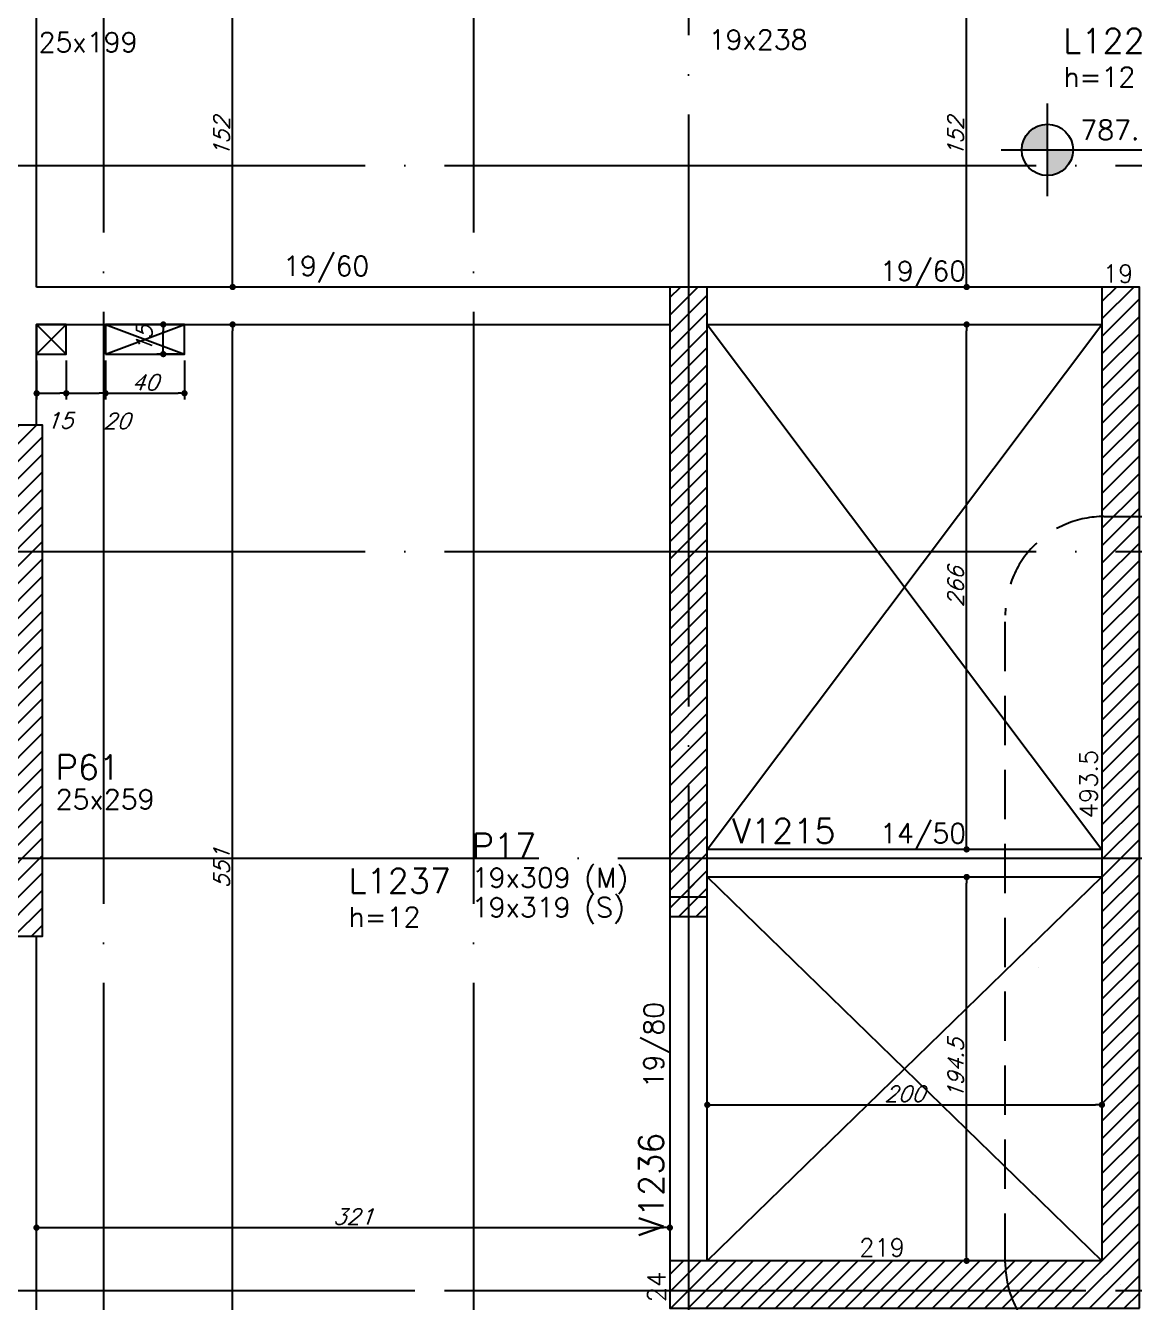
# Model space of a CAD drawing. Extents: x -4228 to 5417, y -2048 to 2452.
# Drawn here: x -546 to 17, y -21 to 626 of the extents above; entities that cross this region are included whole.
import ezdxf
from ezdxf.enums import TextEntityAlignment as Align

# ---------------------------------------------------------------- set-up
doc = ezdxf.new("R2010")
doc.units = 0
doc.header["$LTSCALE"] = 50
doc.header["$MEASUREMENT"] = 0
doc.linetypes.add('DASHED', pattern=[0.75, 0.5, -0.25])
doc.linetypes.add('EIXO', pattern=[6.8, 6, -0.4, 0, -0.4])
doc.layers.get('0').update_dxf_attribs({"linetype": 'CONTINUOUS'})
doc.layers.get('DEFPOINTS').update_dxf_attribs({"linetype": 'CONTINUOUS'})
for name, color, linetype in [('242', 3, 'CONTINUOUS'), ('F-AUX-RED', 1, 'CONTINUOUS'), ('F-COTAS', 106, 'CONTINUOUS'), ('F-COTAS-FUROS', 50, 'CONTINUOUS'), ('F-EIXO', 12, 'EIXO'), ('F-LAJES-DIM', 2, 'CONTINUOUS'), ('F-LAJES-NOME', 4, 'CONTINUOUS'), ('F-NÍVEL-PLANTA', 2, 'CONTINUOUS'), ('F-PILARES-DIM', 172, 'CONTINUOUS'), ('F-PILARES-HACH', 174, 'CONTINUOUS'), ('F-PILARES-NOME', 170, 'CONTINUOUS'), ('F-PILARES-S', 170, 'CONTINUOUS'), ('F-PILARES-V', 170, 'CONTINUOUS'), ('F-TEXTO', 6, 'CONTINUOUS'), ('F-VIGAS', 3, 'CONTINUOUS'), ('F-VIGAS-DIM', 2, 'CONTINUOUS'), ('F-VIGAS-NOME', 4, 'CONTINUOUS'), ('F-VÃO', 1, 'CONTINUOUS')]:
    doc.layers.add(name, color=color, linetype=linetype)
doc.styles.add('CP-TEXT-INCL', font='simplex.shx', dxfattribs={"oblique": 20})
doc.styles.add('MCP', font='simplex.shx')
doc.styles.add('ROMANS', font='simplex.shx')
doc.styles.get("Standard").update_dxf_attribs({"font": 'simplex.shx'})
doc.dimstyles.new('CP-COTAS-50', dxfattribs={"dimscale": 0.64, "dimtxt": 12.5, "dimasz": 5, "dimexe": 5, "dimexo": 5, "dimgap": 2.5, "dimtad": 1, "dimdec": 1, "dimdsep": 46, "dimtxsty": 'CP-TEXT-INCL', "dimblk1": 'DOT', "dimblk2": 'DOT', "dimsah": 1, "dimcen": 9, "dimclrd": 256, "dimclre": 256, "dimclrt": 256, "dimadec": 0, "dimazin": 0, "dimtfac": 1, "dimtdec": 1, "dimtmove": 2, "dimatfit": 3, "dimldrblk": 'DOT', "dimfxl": 0, "dimtolj": 1, "dimarcsym": 0})

# ---------------------------------------------------------------- blocks, each defined once
blk = doc.blocks.new('Nível - Planta')
at = {"layer": 'F-NÍVEL-PLANTA'}
h = blk.add_hatch(color=71, dxfattribs=at)
h.paths.add_polyline_path([(0, 0), (0, 0.26, 0.414214), (-0.26, 0)])
h.paths.add_polyline_path([(0.26, 0), (0, 0), (0, -0.26, 0.414214)])
for p, q in [((0, -0.469), (0, 0.469)), ((-0.469, 0), (1.704, 0))]:
    blk.add_line(p, q, dxfattribs=at)
blk.add_circle((0, 0), 0.26, dxfattribs=at)
at = {"layer": 'F-TEXTO', "color": 3, "style": 'MCP'}
blk.add_attdef('NÍVEL', (0.333, 0.102), '', height=0.2, dxfattribs=at)
blk = doc.blocks.new('*U45')
at = {"layer": 'F-EIXO'}
blk.add_line((0, 0), (7285, 0), dxfattribs=at)
at = {"layer": 'F-TEXTO', "style": 'ROMANS'}
blk.add_attdef('EIXO', text='', height=17.5, dxfattribs=at).set_placement((-28.2072, 0), align=Align.MIDDLE_CENTER)
blk = doc.blocks.new('*U19')
at = {"layer": 'F-EIXO'}
blk.add_line((0, 0), (0, -2655), dxfattribs=at)
at = {"layer": 'F-TEXTO', "style": 'ROMANS'}
blk.add_attdef('EIXO', text='', height=17.5, rotation=360, dxfattribs=at).set_placement((0, 28.21), align=Align.MIDDLE_CENTER)
blk = doc.blocks.new('*U24')
at = {"layer": 'F-EIXO'}
blk.add_line((0, 0), (0, -2655), dxfattribs=at)
at = {"layer": 'F-TEXTO', "style": 'ROMANS'}
blk.add_attdef('EIXO', text='', height=17.5, rotation=360, dxfattribs=at).set_placement((0, 28.21), align=Align.MIDDLE_CENTER)
blk = doc.blocks.new('*U25')
at = {"layer": 'F-EIXO'}
blk.add_line((0, 0), (0, -2755), dxfattribs=at)
at = {"layer": 'F-TEXTO', "style": 'ROMANS'}
blk.add_attdef('EIXO', text='', height=17.5, rotation=360, dxfattribs=at).set_placement((0, 28.2072), align=Align.MIDDLE_CENTER)
blk = doc.blocks.new('*U29')
at = {"layer": 'F-EIXO'}
blk.add_line((0, 0), (7285, 0), dxfattribs=at)
at = {"layer": 'F-TEXTO', "style": 'ROMANS'}
blk.add_attdef('EIXO', text='', height=17.5, dxfattribs=at).set_placement((-28.2072, 0), align=Align.MIDDLE_CENTER)
blk = doc.blocks.new('*U31')
at = {"layer": 'F-EIXO'}
blk.add_line((0, 0), (7285, 0), dxfattribs=at)
at = {"layer": 'F-TEXTO', "style": 'ROMANS'}
blk.add_attdef('EIXO', text='', height=17.5, dxfattribs=at).set_placement((-28.2072, 0), align=Align.MIDDLE_CENTER)
blk = doc.blocks.new('*U32')
at = {"layer": 'F-EIXO'}
blk.add_line((0, 0), (7285, 0), dxfattribs=at)
at = {"layer": 'F-TEXTO', "style": 'ROMANS'}
blk.add_attdef('EIXO', text='', height=17.5, dxfattribs=at).set_placement((-28.2072, 0), align=Align.MIDDLE_CENTER)
blk = doc.blocks.new('*U38')
at = {"layer": 'F-EIXO'}
blk.add_line((0, 0), (7197, 0), dxfattribs=at)
at = {"layer": 'F-TEXTO', "style": 'ROMANS'}
blk.add_attdef('EIXO', text='', height=17.5, dxfattribs=at).set_placement((-28.2072, 0), align=Align.MIDDLE_CENTER)
blk = doc.blocks.new('_DOT')
at = {"color": 0, "linetype": 'ByBlock'}
blk.add_line((-0.5, 0), (-1, 0), dxfattribs=at)
at = {"color": 0, "linetype": 'ByBlock', "const_width": 0.5}
blk.add_lwpolyline([(-0.25, 0, 1), (0.25, 0, 1)], format="xyb", close=True, dxfattribs=at)
blk = doc.blocks.new('*D357')
at = {"layer": 'DEFPOINTS', "color": 0, "linetype": 'Continuous', "transparency": 16777216}
for p in [(-68.57, 194.5), (-68.57, 194.5), (-68.57, 0)]:
    blk.add_point(p, dxfattribs=at)
at = {"layer": 'F-COTAS', "linetype": 'Continuous', "lineweight": -2, "transparency": 16777216}
blk.add_line((-68.57, 3.2), (-68.57, 191.3), dxfattribs=at)
at = {"layer": 'F-COTAS', "linetype": 'Continuous', "lineweight": -2, "transparency": 16777216, "xscale": 3.2, "yscale": 3.2, "zscale": 3.2}
for p, rotation in [((-68.57, 194.5), 90), ((-68.57, 0), 270)]:
    blk.add_blockref('_DOT', p, dxfattribs=dict(at, rotation=rotation))
at = {"layer": 'F-COTAS', "linetype": 'Continuous', "transparency": 16777216, "insert": (-74.17, 97.25), "char_height": 8, "attachment_point": 5, "rotation": 90, "style": 'CP-TEXT-INCL'}
blk.add_mtext('\\A1;194.5', dxfattribs=at)
blk = doc.blocks.new('*D358')
at = {"layer": 'DEFPOINTS', "color": 0, "linetype": 'Continuous', "transparency": 16777216}
for p in [(-68.57, 474.5), (-68.57, 474.5), (-68.57, 208.5)]:
    blk.add_point(p, dxfattribs=at)
at = {"layer": 'F-COTAS', "linetype": 'Continuous', "lineweight": -2, "transparency": 16777216}
blk.add_line((-68.57, 211.7), (-68.57, 471.3), dxfattribs=at)
at = {"layer": 'F-COTAS', "linetype": 'Continuous', "lineweight": -2, "transparency": 16777216, "xscale": 3.2, "yscale": 3.2, "zscale": 3.2}
for p, rotation in [((-68.57, 474.5), 90), ((-68.57, 208.5), 270)]:
    blk.add_blockref('_DOT', p, dxfattribs=dict(at, rotation=rotation))
at = {"layer": 'F-COTAS', "linetype": 'Continuous', "transparency": 16777216, "insert": (-74.17, 341.5), "char_height": 8, "attachment_point": 5, "rotation": 90, "style": 'CP-TEXT-INCL'}
blk.add_mtext('\\A1;266', dxfattribs=at)
blk = doc.blocks.new('*D359')
at = {"layer": 'DEFPOINTS', "color": 0, "linetype": 'Continuous', "transparency": 16777216}
for p in [(-68.57, 645.5), (-68.57, 645.5), (-68.57, 493.5)]:
    blk.add_point(p, dxfattribs=at)
at = {"layer": 'F-COTAS', "linetype": 'Continuous', "lineweight": -2, "transparency": 16777216}
blk.add_line((-68.57, 496.7), (-68.57, 642.3), dxfattribs=at)
at = {"layer": 'F-COTAS', "linetype": 'Continuous', "lineweight": -2, "transparency": 16777216, "xscale": 3.2, "yscale": 3.2, "zscale": 3.2}
for p, rotation in [((-68.57, 645.5), 90), ((-68.57, 493.5), 270)]:
    blk.add_blockref('_DOT', p, dxfattribs=dict(at, rotation=rotation))
at = {"layer": 'F-COTAS', "linetype": 'Continuous', "transparency": 16777216, "insert": (-74.17, 569.5), "char_height": 8, "attachment_point": 5, "rotation": 90, "style": 'CP-TEXT-INCL'}
blk.add_mtext('\\A1;152', dxfattribs=at)
blk = doc.blocks.new('*D363')
at = {"layer": 'DEFPOINTS', "color": 0, "linetype": 'Continuous', "transparency": 16777216}
for p in [(-440.59, 474.5), (-440.59, 474.5), (-440.59, -76.5)]:
    blk.add_point(p, dxfattribs=at)
at = {"layer": 'F-COTAS', "linetype": 'Continuous', "lineweight": -2, "transparency": 16777216}
blk.add_line((-440.59, -73.3), (-440.59, 471.3), dxfattribs=at)
at = {"layer": 'F-COTAS', "linetype": 'Continuous', "lineweight": -2, "transparency": 16777216, "xscale": 3.2, "yscale": 3.2, "zscale": 3.2}
for p, rotation in [((-440.59, 474.5), 90), ((-440.59, -76.5), 270)]:
    blk.add_blockref('_DOT', p, dxfattribs=dict(at, rotation=rotation))
at = {"layer": 'F-COTAS', "linetype": 'Continuous', "transparency": 16777216, "insert": (-446.19, 199), "char_height": 8, "attachment_point": 5, "rotation": 90, "style": 'CP-TEXT-INCL'}
blk.add_mtext('\\A1;551', dxfattribs=at)
blk = doc.blocks.new('*D364')
at = {"layer": 'DEFPOINTS', "color": 0, "linetype": 'Continuous', "transparency": 16777216}
for p in [(-440.59, 645.5), (-440.59, 645.5), (-440.59, 493.5)]:
    blk.add_point(p, dxfattribs=at)
at = {"layer": 'F-COTAS', "linetype": 'Continuous', "lineweight": -2, "transparency": 16777216}
blk.add_line((-440.59, 496.7), (-440.59, 642.3), dxfattribs=at)
at = {"layer": 'F-COTAS', "linetype": 'Continuous', "lineweight": -2, "transparency": 16777216, "xscale": 3.2, "yscale": 3.2, "zscale": 3.2}
for p, rotation in [((-440.59, 645.5), 90), ((-440.59, 493.5), 270)]:
    blk.add_blockref('_DOT', p, dxfattribs=dict(at, rotation=rotation))
at = {"layer": 'F-COTAS', "linetype": 'Continuous', "transparency": 16777216, "insert": (-446.19, 569.5), "char_height": 8, "attachment_point": 5, "rotation": 90, "style": 'CP-TEXT-INCL'}
blk.add_mtext('\\A1;152', dxfattribs=at)
blk = doc.blocks.new('*D411')
at = {"layer": 'DEFPOINTS', "color": 0, "linetype": 'Continuous', "transparency": 16777216}
for p in [(-200, 79.02), (0, 79.02), (0, 79.02)]:
    blk.add_point(p, dxfattribs=at)
at = {"layer": 'F-COTAS', "linetype": 'Continuous', "lineweight": -2, "transparency": 16777216}
blk.add_line((-196.8, 79.02), (-3.2, 79.02), dxfattribs=at)
at = {"layer": 'F-COTAS', "linetype": 'Continuous', "lineweight": -2, "transparency": 16777216, "xscale": 3.2, "yscale": 3.2, "zscale": 3.2, "rotation": 180}
blk.add_blockref('_DOT', (-200, 79.02), dxfattribs=at)
at = {"layer": 'F-COTAS', "linetype": 'Continuous', "lineweight": -2, "transparency": 16777216, "xscale": 3.2, "yscale": 3.2, "zscale": 3.2}
blk.add_blockref('_DOT', (0, 79.02), dxfattribs=at)
at = {"layer": 'F-COTAS', "linetype": 'Continuous', "transparency": 16777216, "insert": (-100, 84.62), "char_height": 8, "attachment_point": 5, "style": 'CP-TEXT-INCL'}
blk.add_mtext('\\A1;200', dxfattribs=at)
blk = doc.blocks.new('*D424')
at = {"layer": 'DEFPOINTS', "color": 0, "linetype": 'Continuous', "transparency": 16777216}
for p in [(-540, 16.79), (-219, 16.79), (-219, 16.79)]:
    blk.add_point(p, dxfattribs=at)
at = {"layer": 'F-COTAS', "linetype": 'Continuous', "lineweight": -2, "transparency": 16777216}
blk.add_line((-536.8, 16.79), (-222.2, 16.79), dxfattribs=at)
at = {"layer": 'F-COTAS', "linetype": 'Continuous', "lineweight": -2, "transparency": 16777216, "xscale": 3.2, "yscale": 3.2, "zscale": 3.2, "rotation": 180}
blk.add_blockref('_DOT', (-540, 16.79), dxfattribs=at)
at = {"layer": 'F-COTAS', "linetype": 'Continuous', "lineweight": -2, "transparency": 16777216, "xscale": 3.2, "yscale": 3.2, "zscale": 3.2}
blk.add_blockref('_DOT', (-219, 16.79), dxfattribs=at)
at = {"layer": 'F-COTAS', "linetype": 'Continuous', "transparency": 16777216, "insert": (-379.5, 22.39), "char_height": 8, "attachment_point": 5, "style": 'CP-TEXT-INCL'}
blk.add_mtext('\\A1;321', dxfattribs=at)
blk = doc.blocks.new('*U300')
at = {"layer": 'F-VÃO'}
for p, q in [((0, 0), (40, 15)), ((0, 15), (40, 0))]:
    blk.add_line(p, q, dxfattribs=at)
at = {"layer": 'F-VÃO', "color": 3}
blk.add_lwpolyline([(0, 0), (40, 0), (40, 15), (0, 15)], close=True, dxfattribs=at)
blk = doc.blocks.new('*U513')
at = {"layer": 'F-VÃO'}
for p, q in [((0, 0), (15, 15)), ((0, 15), (15, 0))]:
    blk.add_line(p, q, dxfattribs=at)
at = {"layer": 'F-VÃO', "color": 3}
blk.add_lwpolyline([(0, 0), (15, 0), (15, 15), (0, 15)], close=True, dxfattribs=at)
blk = doc.blocks.new('*D516')
at = {"layer": 'DEFPOINTS', "color": 0, "linetype": 'Continuous', "transparency": 16777216}
for p in [(-539.92, 459.5), (-524.92, 459.5), (-524.92, 439.64)]:
    blk.add_point(p, dxfattribs=at)
at = {"layer": 'F-COTAS-FUROS', "linetype": 'Continuous', "lineweight": -2, "transparency": 16777216}
for p, q in [((-539.92, 456.3), (-539.92, 436.44)), ((-524.92, 456.3), (-524.92, 436.44)), ((-536.72, 439.64), (-528.12, 439.64))]:
    blk.add_line(p, q, dxfattribs=at)
at = {"layer": 'F-COTAS-FUROS', "linetype": 'Continuous', "lineweight": -2, "transparency": 16777216, "xscale": 3.2, "yscale": 3.2, "zscale": 3.2, "rotation": 180}
blk.add_blockref('_DOT', (-539.92, 439.64), dxfattribs=at)
at = {"layer": 'F-COTAS-FUROS', "linetype": 'Continuous', "lineweight": -2, "transparency": 16777216, "xscale": 3.2, "yscale": 3.2, "zscale": 3.2}
blk.add_blockref('_DOT', (-524.92, 439.64), dxfattribs=at)
at = {"layer": 'F-COTAS-FUROS', "linetype": 'Continuous', "transparency": 16777216, "insert": (-528.37, 425.87), "char_height": 8, "attachment_point": 5, "style": 'CP-TEXT-INCL'}
blk.add_mtext('\\A1;15', dxfattribs=at)
blk = doc.blocks.new('*D517')
at = {"layer": 'DEFPOINTS', "color": 0, "linetype": 'Continuous', "transparency": 16777216}
for p in [(-475.73, 474.5), (-469.76, 474.5), (-464.92, 459.5)]:
    blk.add_point(p, dxfattribs=at)
at = {"layer": 'F-COTAS-FUROS', "linetype": 'Continuous', "lineweight": -2, "transparency": 16777216}
for p, q in [((-472.96, 474.5), (-478.93, 474.5)), ((-475.73, 462.7), (-475.73, 471.3)), ((-468.12, 459.5), (-478.93, 459.5))]:
    blk.add_line(p, q, dxfattribs=at)
at = {"layer": 'F-COTAS-FUROS', "linetype": 'Continuous', "lineweight": -2, "transparency": 16777216, "xscale": 3.2, "yscale": 3.2, "zscale": 3.2}
for p, rotation in [((-475.73, 474.5), 90), ((-475.73, 459.5), 270)]:
    blk.add_blockref('_DOT', p, dxfattribs=dict(at, rotation=rotation))
at = {"layer": 'F-COTAS-FUROS', "linetype": 'Continuous', "transparency": 16777216, "insert": (-485.33, 467), "char_height": 8, "attachment_point": 5, "rotation": 90, "style": 'CP-TEXT-INCL'}
blk.add_mtext('\\A1;15', dxfattribs=at)
blk = doc.blocks.new('*D518')
at = {"layer": 'DEFPOINTS', "color": 0, "linetype": 'Continuous', "transparency": 16777216}
for p in [(-524.92, 459.5), (-505, 459.5), (-505, 439.64)]:
    blk.add_point(p, dxfattribs=at)
at = {"layer": 'F-COTAS-FUROS', "linetype": 'Continuous', "lineweight": -2, "transparency": 16777216}
for p, q in [((-524.92, 456.3), (-524.92, 436.44)), ((-505, 456.3), (-505, 436.44)), ((-521.72, 439.64), (-508.2, 439.64))]:
    blk.add_line(p, q, dxfattribs=at)
at = {"layer": 'F-COTAS-FUROS', "linetype": 'Continuous', "lineweight": -2, "transparency": 16777216, "xscale": 3.2, "yscale": 3.2, "zscale": 3.2, "rotation": 180}
blk.add_blockref('_DOT', (-524.92, 439.64), dxfattribs=at)
at = {"layer": 'F-COTAS-FUROS', "linetype": 'Continuous', "lineweight": -2, "transparency": 16777216, "xscale": 3.2, "yscale": 3.2, "zscale": 3.2}
blk.add_blockref('_DOT', (-505, 439.64), dxfattribs=at)
at = {"layer": 'F-COTAS-FUROS', "linetype": 'Continuous', "transparency": 16777216, "insert": (-499.42, 425.62), "char_height": 8, "attachment_point": 5, "style": 'CP-TEXT-INCL'}
blk.add_mtext('\\A1;20', dxfattribs=at)
blk = doc.blocks.new('*D519')
at = {"layer": 'DEFPOINTS', "color": 0, "linetype": 'Continuous', "transparency": 16777216}
for p in [(-505, 459.5), (-465, 459.5), (-465, 439.64)]:
    blk.add_point(p, dxfattribs=at)
at = {"layer": 'F-COTAS-FUROS', "linetype": 'Continuous', "lineweight": -2, "transparency": 16777216}
for p, q in [((-505, 456.3), (-505, 436.44)), ((-465, 456.3), (-465, 436.44)), ((-501.8, 439.64), (-468.2, 439.64))]:
    blk.add_line(p, q, dxfattribs=at)
at = {"layer": 'F-COTAS-FUROS', "linetype": 'Continuous', "lineweight": -2, "transparency": 16777216, "xscale": 3.2, "yscale": 3.2, "zscale": 3.2, "rotation": 180}
blk.add_blockref('_DOT', (-505, 439.64), dxfattribs=at)
at = {"layer": 'F-COTAS-FUROS', "linetype": 'Continuous', "lineweight": -2, "transparency": 16777216, "xscale": 3.2, "yscale": 3.2, "zscale": 3.2}
blk.add_blockref('_DOT', (-465, 439.64), dxfattribs=at)
at = {"layer": 'F-COTAS-FUROS', "linetype": 'Continuous', "transparency": 16777216, "insert": (-485, 445.24), "char_height": 8, "attachment_point": 5, "style": 'CP-TEXT-INCL'}
blk.add_mtext('\\A1;40', dxfattribs=at)

msp = doc.modelspace()

# ---------------------------------------------------------------- hatches: boundary and pattern name
at = {"layer": 'F-PILARES-HACH', "linetype": 'Continuous'}
h = msp.add_hatch(dxfattribs=at)
h.set_pattern_fill('ANSI31', color=256, scale=50, style=0)
h.paths.add_polyline_path([(19, -24), (19, 493.5), (0, 493.5), (0, 0), (-219, 0), (-219, -24)], flags=16)
h = msp.add_hatch(dxfattribs=at)
h.set_pattern_fill('ANSI31', color=256, scale=50, style=0)
h.paths.add_polyline_path([(-219, 184.5), (-200, 184.5), (-200, 493.5), (-219, 493.5)], flags=16)
h = msp.add_hatch(dxfattribs=at)
h.set_pattern_fill('ANSI31', color=256, scale=50, style=0)
h.paths.add_polyline_path([(-219, 174.5), (-200, 174.5), (-200, 493.5), (-219, 493.5)], flags=16)
h = msp.add_hatch(dxfattribs=at)
h.set_pattern_fill('ANSI31', color=256, scale=50, style=0)
h.paths.add_polyline_path([(-562, 164.5), (-537, 164.5), (-537, 423.5), (-562, 423.5)], flags=16)

# ---------------------------------------------------------------- linework, layer by layer
at = {"layer": '242', "linetype": 'Continuous'}
for p, q in [((-209.5, 339), (-209.5, 339)), ((-209.5, 334), (-209.5, 334)), ((-31.953, 148.796), (-31.953, 148.796)), ((9.5, -12), (9.5, -12))]:
    msp.add_line(p, q, dxfattribs=at)
at = {"layer": 'F-AUX-RED', "color": 4, "linetype": 'DASHED'}
msp.add_lwpolyline([(1.038, 377.176), (627.224, 377.176, -0.4142136), (677.224, 327.176), (677.224, -1.113, -0.4142136), (627.224, -51.113), (1.038, -51.113, -0.4142136), (-48.962, -1.113), (-48.962, 327.176, -0.4142136)], format="xyb", close=True, dxfattribs=at)
at = {"layer": 'F-EIXO'}
msp.add_line((-3709.089, -15), (3550.572, -15), dxfattribs=at)
at = {"layer": 'F-PILARES-S', "linetype": 'Continuous'}
for points in [[(-219, 184.5), (-200, 184.5), (-200, 493.5), (-219, 493.5), (-219, 184.5)], [(19, -24), (19, 493.5), (0, 493.5), (0, 0), (-219, 0), (-219, -24), (19, -24)], [(-562, 164.5), (-537, 164.5), (-537, 423.5), (-562, 423.5), (-562, 164.5)]]:
    msp.add_lwpolyline(points, dxfattribs=at)
at = {"layer": 'F-PILARES-V', "linetype": 'Continuous'}
msp.add_lwpolyline([(-219, 174.5), (-200, 174.5), (-200, 493.5), (-219, 493.5), (-219, 174.5)], dxfattribs=at)
at = {"layer": 'F-VIGAS'}
for points in [[(-540, 493.5), (-540, 645.5)], [(-219, 493.5), (-540, 493.5)], [(0, 493.5), (-200, 493.5)], [(-540, 423.5), (-540, 474.5)], [(-540, 474.5), (-219, 474.5)], [(-200, 474.5), (0, 474.5)], [(0, 208.5), (-200, 208.5)], [(-200, 194.5), (0, 194.5)], [(-219, 184.5), (-219, 0)], [(-200, 0), (-200, 184.5)], [(-540, -76.5), (-540, 164.5)]]:
    msp.add_lwpolyline(points, dxfattribs=at)
at = {"layer": 'F-VÃO'}
for p, q in [((-200, 208.5), (0, 474.5)), ((-200, 474.5), (0, 208.5)), ((-200, 0), (0, 194.5)), ((-200, 194.5), (0, 0))]:
    msp.add_line(p, q, dxfattribs=at)

# ---------------------------------------------------------------- block references
at = {"layer": 'F-EIXO', "linetype": 'Continuous'}
for name, p in [('*U25', (-209.5, 1941.357)), ('*U19', (-506, 1841.357)), ('*U24', (-318.5, 1841.357)), ('*U45', (-3734.274, 555)), ('*U31', (-3734.274, 359.5)), ('*U38', (-3646.32, 204)), ('*U29', (-3734.274, -15)), ('*U32', (-3734.274, -15))]:
    msp.add_blockref(name, p, dxfattribs=at)
at = {"layer": 'F-NÍVEL-PLANTA', "linetype": 'Continuous', "xscale": 50, "yscale": 50, "zscale": 50}
msp.add_blockref('Nível - Planta', (-27.626, 562.998), dxfattribs=at).add_auto_attribs({'NÍVEL': '787.16m'})
at = {"layer": 'F-VÃO', "linetype": 'Continuous'}
for name, p in [('*U513', (-539.921, 459.5)), ('*U300', (-505, 459.5))]:
    msp.add_blockref(name, p, dxfattribs=at)

# ---------------------------------------------------------------- texts
at = {"layer": 'F-LAJES-DIM', "linetype": 'Continuous', "style": 'MCP'}
for p in [(-19.537, 594.962), (-381.818, 169.281)]:
    msp.add_text('h=12', height=10, dxfattribs=at).set_placement(p)
at = {"layer": 'F-LAJES-NOME', "linetype": 'Continuous', "style": 'MCP'}
for s, p in [('L1224', (-19.537, 611.962)), ('L1237', (-381.818, 186.281))]:
    msp.add_text(s, height=12.5, dxfattribs=at).set_placement(p)
at = {"layer": 'F-PILARES-DIM', "linetype": 'Continuous', "style": 'MCP'}
for s, height, p in [('25x199', 10, (-538.91, 612.563)), ('19x238', 10, (-199.341, 613.869)), ('19', 9, (0.5, 495.75)), ('25x259', 10, (-530.286, 228.856)), ('219', 9, (-123, 2.25))]:
    msp.add_text(s, height=height, dxfattribs=at).set_placement(p)
for s, p in [('493.5', (-2.25, 224.25)), ('24', (-221.25, -21))]:
    msp.add_text(s, height=9, rotation=90, dxfattribs=at).set_placement(p)
at = {"layer": 'F-PILARES-DIM', "linetype": 'Continuous'}
for s, p in [('19x309 (M)', (-319.393, 189.127)), ('19x319 (S)', (-319.393, 174.127))]:
    msp.add_text(s, height=10, dxfattribs=at).set_placement(p)
at = {"layer": 'F-PILARES-NOME', "linetype": 'Continuous', "style": 'MCP'}
for s, p in [('P61', (-530.286, 243.856)), ('P17', (-319.393, 204.127))]:
    msp.add_text(s, height=12.5, dxfattribs=at).set_placement(p)
at = {"layer": 'F-VIGAS-DIM', "linetype": 'Continuous', "style": 'MCP'}
for s, p in [('19/60', (-415.016, 499.179)), ('19/60', (-112.5, 496.625)), ('14/50', (-112.5, 211.625))]:
    msp.add_text(s, height=10, dxfattribs=at).set_placement(p)
msp.add_text('19/80', height=10, rotation=90, dxfattribs=at).set_placement((-222.125, 87.5))
at = {"layer": 'F-VIGAS-NOME', "linetype": 'Continuous', "style": 'MCP'}
msp.add_text('V1215', height=12.5, dxfattribs=at).set_placement((-187.5, 211.625))
msp.add_text('V1236', height=12.5, rotation=90, dxfattribs=at).set_placement((-222.125, 12.5))

# ---------------------------------------------------------------- dimensions: what is measured, and where the dimension line sits
at = {"layer": 'F-COTAS', "linetype": 'Continuous'}
for base, p1, p2, angle, picture, middle in [((-440.593, 645.5), (-440.593, 493.5), (-440.593, 645.5), 270, '*D364', (-446.193, 569.5)), ((-68.573, 645.5), (-68.573, 493.5), (-68.573, 645.5), 270, '*D359', (-74.173, 569.5)), ((-440.593, 474.5), (-440.593, -76.5), (-440.593, 474.5), 270, '*D363', (-446.193, 199)), ((-68.573, 474.5), (-68.573, 208.5), (-68.573, 474.5), 270, '*D358', (-74.173, 341.5)), ((-68.573, 194.5), (-68.573, 0), (-68.573, 194.5), 270, '*D357', (-74.173, 97.25)), ((0, 79.019), (-200, 79.019), (0, 79.019), 180, '*D411', (-100, 84.619)), ((-219, 16.791), (-540, 16.791), (-219, 16.791), 180, '*D424', (-379.5, 22.391))]:
    dim = msp.add_linear_dim(base=base, p1=p1, p2=p2, angle=angle, dimstyle='CP-COTAS-50', override={"dimfxl": 7.5}, dxfattribs=at)
    dim.commit()
    dim.dimension.update_dxf_attribs({"geometry": picture, "text_midpoint": middle})
at = {"layer": 'F-COTAS-FUROS', "linetype": 'Continuous'}
dim = msp.add_linear_dim(base=(-475.729, 474.5), p1=(-464.921, 459.5), p2=(-469.758, 474.5), angle=90, dimstyle='CP-COTAS-50', override={"dimdec": 0, "dimfxl": 7.5}, dxfattribs=at)
dim.commit()
dim.dimension.update_dxf_attribs({"geometry": '*D517', "text_midpoint": (-485.329, 467)})
for base, p1, p2, picture, middle in [((-524.921, 439.641), (-539.921, 459.5), (-524.921, 459.5), '*D516', (-528.366, 425.874)), ((-505, 439.641), (-524.921, 459.5), (-505, 459.5), '*D518', (-499.416, 425.617))]:
    dim = msp.add_linear_dim(base=base, p1=p1, p2=p2, dimstyle='CP-COTAS-50', override={"dimdec": 0, "dimfxl": 7.5}, dxfattribs=at)
    dim.commit()
    dim.dimension.update_dxf_attribs({"geometry": picture, "text_midpoint": middle, "dimtype": 160})
dim = msp.add_linear_dim(base=(-465, 439.641), p1=(-505, 459.5), p2=(-465, 459.5), dimstyle='CP-COTAS-50', override={"dimdec": 0, "dimfxl": 7.5}, dxfattribs=at)
dim.commit()
dim.dimension.update_dxf_attribs({"geometry": '*D519', "text_midpoint": (-485, 445.241)})

doc.saveas('drawing.dxf')
